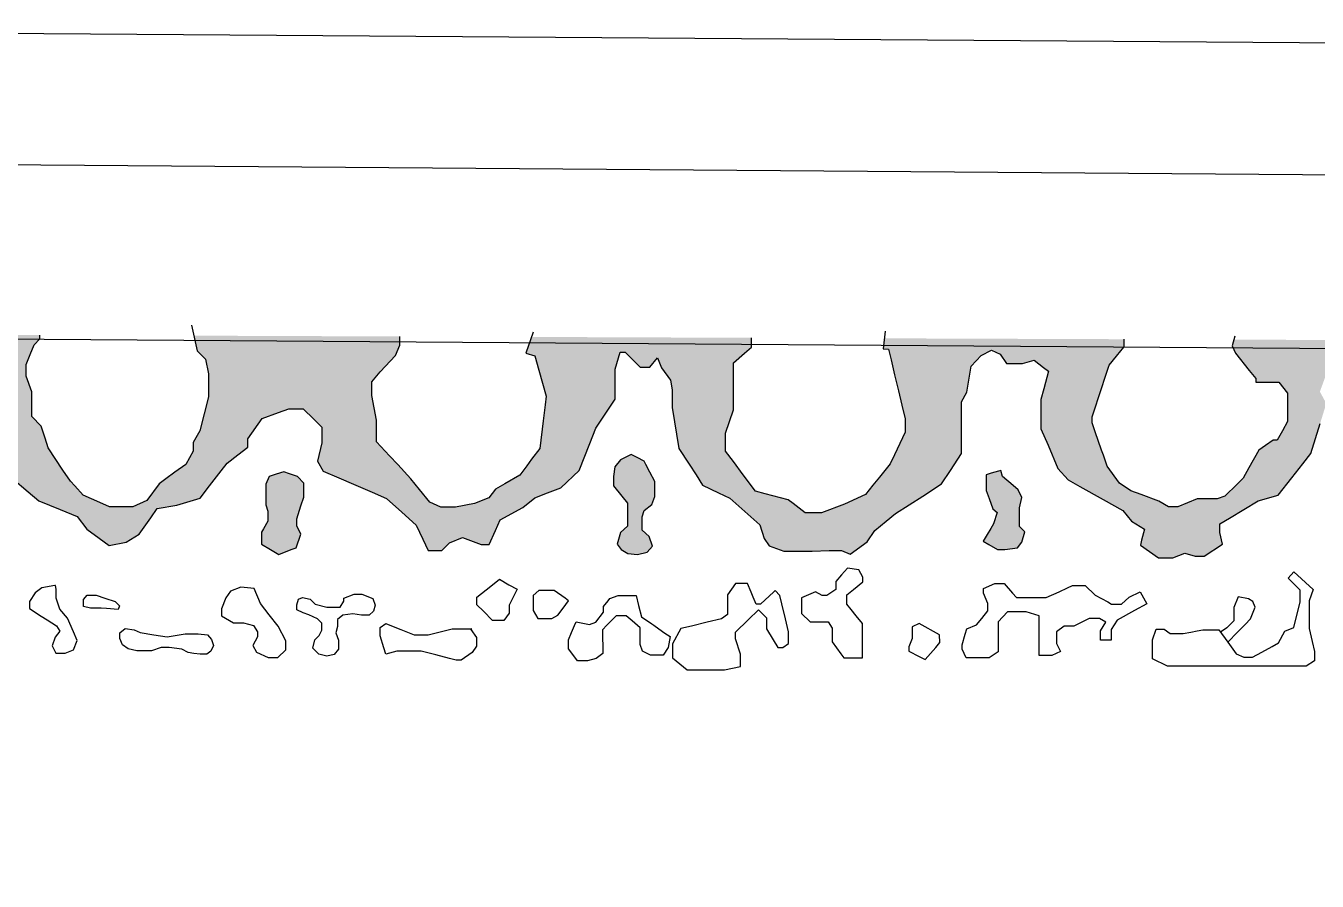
# Model space of a CAD drawing. Header units: millimetres. Extents: x 245 to 515, y 87 to 339.
# Drawn here: x 297.712 to 299.922, y 237.124 to 238.589 of the extents above; entities that cross this region are included whole.
import ezdxf

# ---------------------------------------------------------------- set-up
doc = ezdxf.new("R2010")
doc.units = ezdxf.units.MM
doc.layers.add('çziigi', color=10, linetype='Continuous')

msp = doc.modelspace()

# ---------------------------------------------------------------- hatches: boundary and pattern name
at = {"layer": 'çziigi'}
h = msp.add_hatch(color=256, dxfattribs=at)
h.dxf.hatch_style = 1
h.paths.add_polyline_path([(297.7127, 237.9888), (297.7127, 238.0089), (297.7194, 238.0258), (297.7261, 238.0426), (297.7358, 238.0526), (297.7358, 238.0593), (297.3726, 238.0607), (297.3726, 238.0454), (297.3857, 238.0247), (297.3941, 238.0113), (297.4021, 237.9986), (297.4021, 237.98), (297.4001, 237.9046), (297.3936, 237.8823), (297.3745, 237.8417), (297.3691, 237.8302), (297.3505, 237.8171), (297.3133, 237.7813), (297.2896, 237.7704), (297.2745, 237.766), (297.2692, 237.7065), (297.2867, 237.7171), (297.3155, 237.7281), (297.3363, 237.7489), (297.382, 237.7751), (297.413, 237.8008), (297.4312, 237.8273), (297.4392, 237.8584), (297.4392, 237.8977), (297.4528, 237.914), (297.4681, 237.9323), (297.4763, 237.9596), (297.4763, 237.9812), (297.468, 238.0031), (297.4867, 238.0102), (297.5126, 238.0201), (297.5327, 238.0201), (297.5392, 238.0073), (297.5558, 238.0073), (297.5714, 238.0073), (297.5823, 238.016), (297.5983, 238.016), (297.6058, 238.0016), (297.6149, 237.9668), (297.6184, 237.9533), (297.6184, 237.9335), (297.6184, 237.9187), (297.6104, 237.9009), (297.6033, 237.8854), (297.6058, 237.8646), (297.6071, 237.8536), (297.6232, 237.8536), (297.6429, 237.8536), (297.6756, 237.8349), (297.6892, 237.8137), (297.7161, 237.791), (297.7341, 237.7758), (297.7707, 237.7606), (297.7999, 237.7485), (297.8166, 237.7273), (297.8374, 237.7118), (297.8545, 237.6991), (297.8617, 237.7004), (297.8643, 237.7654), (297.855, 237.7654), (297.8386, 237.7726), (297.8104, 237.7851), (297.7957, 237.8011), (297.7883, 237.8091), (297.7756, 237.8281), (297.7501, 237.8663), (297.7449, 237.883), (297.7385, 237.9031), (297.7224, 237.9197), (297.7224, 237.9622)])
h.paths.add_polyline_path([(298.3447, 238.0244), (298.352, 238.0419), (298.352, 238.0569), (297.9994, 238.0583), (298.0051, 238.0322), (298.0198, 238.018), (298.0246, 237.9928), (298.0246, 237.9748), (298.0246, 237.9537), (298.0101, 237.8956), (297.9986, 237.8755), (297.9986, 237.8607), (297.9857, 237.8379), (297.9672, 237.8245), (297.9519, 237.8134), (297.94, 237.8049), (297.9194, 237.7764), (297.8952, 237.7654), (297.8767, 237.7654), (297.8643, 237.7654), (297.8617, 237.7004), (297.8836, 237.7046), (297.9063, 237.7186), (297.926, 237.7466), (297.937, 237.7622), (297.9704, 237.7679), (298.0102, 237.78), (298.0265, 237.8012), (298.0464, 237.8271), (298.0564, 237.8401), (298.075, 237.8545), (298.0918, 237.8676), (298.0918, 237.8818), (298.1167, 237.9164), (298.1444, 237.9266), (298.1624, 237.9333), (298.1864, 237.9333), (298.205, 237.9153), (298.2188, 237.9019), (298.2188, 237.8748), (298.2114, 237.8434), (298.221, 237.8262), (298.2475, 237.8148), (298.2727, 237.8041), (298.3046, 237.7904), (298.3295, 237.7797), (298.3554, 237.7562), (298.3802, 237.7337), (298.3915, 237.7099), (298.4006, 237.6906), (298.4237, 237.6906), (298.4373, 237.7034), (298.4475, 237.7077), (298.4588, 237.767), (298.4472, 237.7648), (298.422, 237.7648), (298.4033, 237.7734), (298.3858, 237.7949), (298.371, 237.8131), (298.3484, 237.8375), (298.3343, 237.8528), (298.3122, 237.8767), (298.3122, 237.8879), (298.3122, 237.9135), (298.3041, 237.9558), (298.3041, 237.9794), (298.3187, 237.9964)])
h.paths.add_polyline_path([(298.7207, 237.9803), (298.7207, 238.0007), (298.7291, 238.03), (298.7378, 238.03), (298.7503, 238.0175), (298.7636, 238.0043), (298.7799, 238.0043), (298.7931, 238.0202), (298.7999, 238.0031), (298.8151, 237.982), (298.8181, 237.9657), (298.8181, 237.9354), (298.8293, 237.8654), (298.847, 237.8381), (298.8589, 237.8198), (298.8701, 237.8025), (298.8973, 237.7894), (298.9166, 237.7801), (298.9473, 237.7528), (298.968, 237.7344), (298.9757, 237.711), (298.9841, 237.6987), (299.0091, 237.6895), (299.0318, 237.6895), (299.0579, 237.6895), (299.0684, 237.6898), (299.0699, 237.7549), (299.0457, 237.7549), (299.025, 237.771), (299.0168, 237.7775), (298.9772, 237.7878), (298.9606, 237.7922), (298.9397, 237.8201), (298.9228, 237.8428), (298.9096, 237.8604), (298.9096, 237.8912), (298.9229, 237.9312), (298.9229, 237.9538), (298.9229, 237.9713), (298.9229, 237.9926), (298.9229, 238.012), (298.9416, 238.0281), (298.9539, 238.0387), (298.9539, 238.0546), (298.5773, 238.0561), (298.5679, 238.0286), (298.5829, 238.0235), (298.5899, 237.9994), (298.5963, 237.9772), (298.6027, 237.9548), (298.6008, 237.9401), (298.5973, 237.9124), (298.5914, 237.8652), (298.5776, 237.8469), (298.5692, 237.8356), (298.5572, 237.8195), (298.5317, 237.8046), (298.5159, 237.7954), (298.5041, 237.7807), (298.4801, 237.7709), (298.4588, 237.767), (298.4475, 237.7077), (298.4593, 237.7125), (298.4775, 237.7057), (298.4912, 237.7006), (298.5047, 237.7006), (298.5157, 237.725), (298.5237, 237.7428), (298.5628, 237.7641), (298.5828, 237.7807), (298.6048, 237.789), (298.6273, 237.7976), (298.659, 237.8276), (298.6772, 237.8736), (298.6876, 237.8999), (298.7105, 237.9341), (298.7207, 237.9494)])
h.paths.add_polyline_path([(299.3222, 237.9616), (299.3299, 238.0059), (299.3468, 238.0243), (299.3645, 238.0332), (299.3794, 238.0266), (299.3902, 238.0109), (299.4071, 238.0109), (299.4178, 238.0109), (299.4374, 238.0163), (299.4535, 238.004), (299.4618, 237.9978), (299.4539, 237.9672), (299.4492, 237.9489), (299.4492, 237.8987), (299.4613, 237.8707), (299.4782, 237.8311), (299.4958, 237.8113), (299.5158, 237.8001), (299.5558, 237.7778), (299.5893, 237.7591), (299.6041, 237.7406), (299.6264, 237.7268), (299.6214, 237.708), (299.6192, 237.6999), (299.6502, 237.6779), (299.6748, 237.6779), (299.6955, 237.686), (299.7073, 237.6823), (299.7073, 237.7751), (299.6834, 237.765), (299.6673, 237.765), (299.6507, 237.775), (299.6205, 237.7863), (299.6029, 237.7928), (299.5838, 237.8056), (299.5624, 237.835), (299.556, 237.8536), (299.5529, 237.8625), (299.5421, 237.8935), (299.5367, 237.9089), (299.5367, 237.9192), (299.5532, 237.9693), (299.5584, 237.9853), (299.5657, 238.0076), (299.5785, 238.0233), (299.5858, 238.0323), (299.5913, 238.0389), (299.5914, 238.0522), (299.1809, 238.0537), (299.179, 238.036), (299.1882, 238.035), (299.1926, 238.0167), (299.1986, 237.9912), (299.2052, 237.9637), (299.211, 237.9394), (299.2165, 237.916), (299.2165, 237.8933), (299.1984, 237.8545), (299.1912, 237.8391), (299.1726, 237.8158), (299.1617, 237.8022), (299.1491, 237.7864), (299.113, 237.7697), (299.0735, 237.7549), (299.0699, 237.7549), (299.0684, 237.6898), (299.0867, 237.6903), (299.1078, 237.6903), (299.1224, 237.6845), (299.1519, 237.7056), (299.1646, 237.7248), (299.1842, 237.7405), (299.2005, 237.7537), (299.247, 237.7836), (299.2792, 237.8044), (299.2942, 237.8277), (299.3129, 237.8568), (299.3129, 237.8968), (299.3129, 237.9221), (299.3129, 237.9448)])
h.paths.add_polyline_path([(300.2182, 238.0445), (300.2182, 238.0498), (299.7793, 238.0515), (299.7761, 238.0411), (299.7818, 238.0282), (299.7903, 238.0177), (299.797, 238.0094), (299.8055, 237.9989), (299.8167, 237.985), (299.8167, 237.9786), (299.829, 237.9786), (299.837, 237.9786), (299.856, 237.9786), (299.8709, 237.9597), (299.8709, 237.9488), (299.8709, 237.9343), (299.8709, 237.9114), (299.8624, 237.8956), (299.8536, 237.8794), (299.8463, 237.8794), (299.8334, 237.8703), (299.8222, 237.8624), (299.8051, 237.8322), (299.795, 237.8144), (299.7846, 237.804), (299.7637, 237.7834), (299.7507, 237.7791), (299.7237, 237.7791), (299.7164, 237.7791), (299.7073, 237.7751), (299.7073, 237.6823), (299.7128, 237.6806), (299.7286, 237.6806), (299.76, 237.7013), (299.7551, 237.7213), (299.7551, 237.7359), (299.7716, 237.7458), (299.7962, 237.7607), (299.8206, 237.7754), (299.8549, 237.7851), (299.8784, 237.815), (299.897, 237.8388), (299.9109, 237.8566), (299.9268, 237.9079), (299.9374, 237.9423), (299.9264, 237.9624), (299.9395, 237.9982), (299.9537, 238.0082), (299.9878, 238.014), (300.0009, 238.0086), (300.0366, 238.0002), (300.0512, 237.9856), (300.0635, 237.9537), (300.0635, 237.9372), (300.0635, 237.9031), (300.0562, 237.8904), (300.0562, 237.8644), (300.072, 237.8323), (300.0896, 237.8192), (300.1062, 237.7951), (300.1284, 237.7755), (300.163, 237.7471), (300.1721, 237.7396), (300.1902, 237.7396), (300.1902, 237.7172), (300.1803, 237.7065), (300.1689, 237.6943), (300.1811, 237.6829), (300.231, 237.6687), (300.266, 237.6687), (300.2863, 237.6786), (300.317, 237.6713), (300.331, 237.668), (300.3516, 237.6579), (300.3739, 237.6633), (300.4007, 237.6794), (300.4192, 237.6967), (300.4192, 237.7231), (300.4192, 237.7418), (300.4623, 237.7659), (300.4803, 237.776), (300.507, 237.791), (300.5249, 237.8127), (300.5516, 237.8273), (300.564, 237.8524), (300.5659, 237.8894), (300.5667, 237.911), (300.5806, 237.9496), (300.5806, 237.9905), (300.5806, 238.0117), (300.5956, 238.0217), (300.6203, 238.0117), (300.6323, 237.9997), (300.6462, 237.9754), (300.6377, 237.9542), (300.6339, 237.9448), (300.6308, 237.9371), (300.6257, 237.9243), (300.6307, 237.9149), (300.6387, 237.9), (300.6473, 237.9), (300.657, 237.8856), (300.657, 237.8752), (300.657, 237.8539), (300.657, 237.8482), (300.664, 237.8234), (300.6848, 237.8118), (300.7046, 237.8009), (300.7046, 237.791), (300.7277, 237.7752), (300.7485, 237.7609), (300.786, 237.7609), (300.8072, 237.7609), (300.8521, 237.7373), (300.8652, 237.7238), (300.8517, 237.7107), (300.8339, 237.7053), (300.8339, 237.6991), (300.8328, 237.6856), (300.8494, 237.6783), (300.8625, 237.6724), (300.8764, 237.6724), (300.9501, 237.6706), (300.9812, 237.6706), (300.9812, 237.6968), (300.9812, 237.7104), (300.9993, 237.7248), (301.0146, 237.7369), (301.0316, 237.7509), (301.0665, 237.7664), (301.0783, 237.7664), (301.1076, 237.7664), (301.125, 237.7813), (301.1427, 237.7965), (301.1723, 237.8093), (301.1948, 237.7969), (301.1948, 237.7714), (301.2048, 237.7497), (301.213, 237.7316), (301.2303, 237.7316), (301.2459, 237.7409), (301.2589, 237.772), (301.2659, 237.7886), (301.2726, 237.8046), (301.2853, 237.7993), (301.2955, 237.795), (301.3161, 237.7864), (301.3305, 237.7671), (301.339, 237.7557), (301.3505, 237.7404), (301.3691, 237.7404), (301.3909, 237.7404), (301.4058, 237.749), (301.4226, 237.7826), (301.4226, 237.8075), (301.3971, 237.8342), (301.3784, 237.8485), (301.3511, 237.9259), (301.3393, 237.9594), (301.3352, 237.9712), (301.3352, 238.0018), (301.353, 238.0186), (301.3615, 238.0267), (301.3615, 238.0454), (301.0482, 238.0466), (301.0413, 238.0324), (301.0501, 238.006), (301.0677, 237.9909), (301.0677, 237.967), (301.0677, 237.9482), (301.0677, 237.9237), (301.1011, 237.9123), (301.1011, 237.9589), (301.1011, 237.9884), (301.113, 237.9884), (301.1281, 237.9884), (301.1338, 237.9582), (301.1379, 237.9362), (301.1412, 237.9185), (301.1412, 237.8803), (301.13, 237.8614), (301.1218, 237.8476), (301.0973, 237.835), (301.074, 237.823), (301.0509, 237.8112), (301.0082, 237.7892), (300.9917, 237.7807), (300.9714, 237.7652), (300.9375, 237.7652), (300.9123, 237.7652), (300.8871, 237.7652), (300.872, 237.7652), (300.8576, 237.7652), (300.8179, 237.7822), (300.8037, 237.7883), (300.7706, 237.8025), (300.7575, 237.8363), (300.7515, 237.8519), (300.7404, 237.8806), (300.7337, 237.8978), (300.7337, 237.9186), (300.7337, 237.9394), (300.7537, 237.9563), (300.7721, 237.9719), (300.7877, 238.0048), (300.8001, 238.0308), (300.8116, 238.0308), (300.817, 238.0475), (300.3933, 238.0491), (300.4038, 238.0311), (300.4209, 238.0159), (300.4297, 237.998), (300.4391, 237.9788), (300.4391, 237.9514), (300.4448, 237.9243), (300.4448, 237.9036), (300.4448, 237.8776), (300.4448, 237.8476), (300.4448, 237.8313), (300.4516, 237.8309), (300.4526, 237.8483), (300.4712, 237.8672), (300.4775, 237.8835), (300.4775, 237.9006), (300.4775, 237.9253), (300.4704, 237.9397), (300.4656, 237.9689), (300.4656, 237.992), (300.47, 238.0079), (300.4727, 238.018), (300.4823, 238.018), (300.4907, 238.0262), (300.5018, 238.015), (300.5117, 238.005), (300.5117, 237.9952), (300.5174, 237.9776), (300.5174, 237.9513), (300.5242, 237.9098), (300.5242, 237.8867), (300.5178, 237.8588), (300.5152, 237.8474), (300.5124, 237.835), (300.4839, 237.7989), (300.4727, 237.7934), (300.4592, 237.7866), (300.4496, 237.7866), (300.4496, 237.7922), (300.442, 237.7922), (300.4325, 237.7922), (300.4273, 237.7922), (300.4165, 237.7826), (300.4104, 237.7772), (300.4009, 237.7687), (300.3922, 237.7527), (300.3891, 237.747), (300.3683, 237.747), (300.3276, 237.747), (300.3104, 237.747), (300.2789, 237.7527), (300.264, 237.7554), (300.247, 237.7683), (300.2231, 237.7683), (300.2155, 237.7774), (300.2036, 237.7919), (300.1796, 237.8208), (300.1796, 237.8404), (300.1796, 237.8692), (300.1708, 237.8879), (300.1663, 237.8974), (300.1603, 237.8946), (300.1603, 237.8704), (300.1603, 237.8493), (300.1603, 237.8393), (300.1603, 237.8302), (300.1429, 237.8238), (300.1293, 237.8314), (300.1185, 237.8493), (300.1129, 237.8712), (300.1091, 237.8864), (300.1091, 237.9059), (300.1173, 237.9326), (300.1129, 237.9549), (300.1129, 237.9704), (300.1281, 238.0019), (300.1401, 238.0135), (300.1488, 238.0075), (300.1488, 237.9844), (300.1488, 237.9752), (300.1488, 237.9509), (300.1488, 237.9385), (300.162, 237.9385), (300.1736, 237.9553), (300.1736, 237.9732), (300.1736, 237.9903), (300.1795, 238.0027), (300.2182, 238.0286)])
h.paths.add_polyline_path([(301.1755, 237.8728), (301.1815, 237.8875), (301.1859, 237.8982), (301.1872, 237.914), (301.1957, 237.9334), (301.2035, 237.9513), (301.2087, 237.9339), (301.2106, 237.9224), (301.2139, 237.9031), (301.2139, 237.893), (301.2139, 237.8793), (301.2139, 237.8699), (301.2199, 237.8586), (301.2253, 237.8485), (301.2253, 237.838), (301.2212, 237.8295), (301.2111, 237.8209), (301.2028, 237.8209), (301.1893, 237.8275), (301.1755, 237.8523), (301.1755, 237.8586)], flags=16)
h = msp.add_hatch(color=256, dxfattribs=at)
h.dxf.hatch_style = 1
h.paths.add_polyline_path([(299.4104, 237.7946), (299.3978, 237.805), (299.391, 237.8107), (299.3834, 237.817), (299.3802, 237.8276), (299.3764, 237.8265), (299.3641, 237.8228), (299.3556, 237.8202), (299.3556, 237.8053), (299.3556, 237.7931), (299.3604, 237.7796), (299.3668, 237.7619), (299.3742, 237.7557), (299.3681, 237.7364), (299.3632, 237.7282), (299.357, 237.7177), (299.3504, 237.7066), (299.3599, 237.7009), (299.3747, 237.6921), (299.3871, 237.6921), (299.4091, 237.6951), (299.4165, 237.7049), (299.4214, 237.7224), (299.4122, 237.7315), (299.4122, 237.7413), (299.4122, 237.7637), (299.4162, 237.7811)])
h.paths.add_polyline_path([(298.7882, 237.8086), (298.78, 237.8246), (298.7732, 237.8379), (298.7704, 237.8435), (298.758, 237.8499), (298.7479, 237.8551), (298.7297, 237.8457), (298.7197, 237.8336), (298.7176, 237.8174), (298.7176, 237.8011), (298.7318, 237.7836), (298.7417, 237.7714), (298.7417, 237.7508), (298.7417, 237.732), (298.7297, 237.7212), (298.7242, 237.7016), (298.7309, 237.6925), (298.742, 237.6856), (298.7589, 237.6835), (298.7752, 237.6877), (298.7845, 237.6977), (298.7788, 237.7145), (298.7668, 237.7251), (298.7668, 237.7335), (298.7668, 237.7483), (298.7701, 237.7588), (298.7833, 237.7694), (298.7882, 237.7829)])
h.paths.add_polyline_path([(298.1877, 237.7816), (298.1877, 237.7937), (298.1877, 237.806), (298.1771, 237.817), (298.1631, 237.8218), (298.1538, 237.8254), (298.1407, 237.8212), (298.1283, 237.8173), (298.1227, 237.8039), (298.1227, 237.7854), (298.1227, 237.7689), (298.126, 237.7579), (298.126, 237.7405), (298.1185, 237.7277), (298.1151, 237.7217), (298.1151, 237.7011), (298.1305, 237.6921), (298.1449, 237.6837), (298.1664, 237.6921), (298.1745, 237.6953), (298.1828, 237.7187), (298.1756, 237.7328), (298.1756, 237.745), (298.1828, 237.7668)])
h.paths.add_polyline_path([(297.5888, 237.8044), (297.5946, 237.8183), (297.5946, 237.8389), (297.5835, 237.8501), (297.5596, 237.8788), (297.5475, 237.8561), (297.5348, 237.8561), (297.5115, 237.8284), (297.4943, 237.8078), (297.4943, 237.7954), (297.4943, 237.7789), (297.5092, 237.7646), (297.5234, 237.7512), (297.5257, 237.7279), (297.5274, 237.7119), (297.5453, 237.7046), (297.5603, 237.7046), (297.5775, 237.7301), (297.5775, 237.7496), (297.576, 237.7736)])
h.paths.add_polyline_path([(296.9813, 237.8112), (296.9813, 237.8232), (296.9734, 237.8373), (296.9558, 237.84), (296.9449, 237.8364), (296.9376, 237.8253), (296.9329, 237.8118), (296.9379, 237.7986), (296.949, 237.7884), (296.9577, 237.7804), (296.9687, 237.786), (296.9757, 237.7945)])

# ---------------------------------------------------------------- linework, layer by layer
for p, q in [((295.9399, 238.5887), (427.6409, 237.6288)), ((295.4276, 238.3687), (301.7553, 238.3195)), ((297.9956, 238.076), (298.0051, 238.0322)), ((295.5861, 238.0675), (427.6704, 237.1245)), ((297.7261, 238.0426), (297.7358, 238.0526)), ((297.7358, 238.0526), (297.7358, 238.0593)), ((298.352, 238.0419), (298.352, 238.0569)), ((298.5801, 238.0644), (298.5679, 238.0286)), ((298.9539, 238.0387), (298.9539, 238.0546)), ((299.1823, 238.0658), (299.179, 238.036)), ((299.5913, 238.0389), (299.5914, 238.0522)), ((299.781, 238.0572), (299.7761, 238.0411)), ((297.7194, 238.0258), (297.7261, 238.0426)), ((298.0051, 238.0322), (298.0198, 238.018)), ((298.3447, 238.0244), (298.352, 238.0419)), ((298.5679, 238.0286), (298.5829, 238.0235)), ((298.7207, 238.0007), (298.7291, 238.03)), ((298.7291, 238.03), (298.7378, 238.03)), ((298.7378, 238.03), (298.7503, 238.0175)), ((298.9229, 238.012), (298.9416, 238.0281)), ((298.9416, 238.0281), (298.9539, 238.0387)), ((299.179, 238.036), (299.1882, 238.035)), ((299.1882, 238.035), (299.1926, 238.0167)), ((299.3468, 238.0243), (299.3645, 238.0332)), ((299.3645, 238.0332), (299.3794, 238.0266)), ((299.5785, 238.0233), (299.5858, 238.0323)), ((299.5858, 238.0323), (299.5913, 238.0389)), ((299.7761, 238.0411), (299.7818, 238.0282)), ((299.7818, 238.0282), (299.7903, 238.0177)), ((297.7127, 238.0089), (297.7194, 238.0258)), ((297.7127, 237.9888), (297.7127, 238.0089)), ((298.0198, 238.018), (298.0246, 237.9928)), ((298.3187, 237.9964), (298.3447, 238.0244)), ((298.5829, 238.0235), (298.5899, 237.9994)), ((298.7503, 238.0175), (298.7636, 238.0043)), ((298.7799, 238.0043), (298.7931, 238.0202)), ((298.7931, 238.0202), (298.7999, 238.0031)), ((298.9229, 237.9926), (298.9229, 238.012)), ((299.1926, 238.0167), (299.1986, 237.9912)), ((299.3222, 237.9616), (299.3299, 238.0059)), ((299.3299, 238.0059), (299.3468, 238.0243)), ((299.3794, 238.0266), (299.3902, 238.0109)), ((299.3902, 238.0109), (299.4071, 238.0109)), ((299.4071, 238.0109), (299.4178, 238.0109)), ((299.4178, 238.0109), (299.4374, 238.0163)), ((299.4374, 238.0163), (299.4535, 238.004)), ((299.5584, 237.9853), (299.5657, 238.0076)), ((299.5657, 238.0076), (299.5785, 238.0233)), ((299.7903, 238.0177), (299.797, 238.0094)), ((299.797, 238.0094), (299.8055, 237.9989)), ((297.7224, 237.9622), (297.7127, 237.9888)), ((297.7127, 237.9888), (297.7127, 237.9888)), ((298.0246, 237.9928), (298.0246, 237.9748)), ((298.3041, 237.9794), (298.3187, 237.9964)), ((298.5899, 237.9994), (298.5963, 237.9772)), ((298.7207, 237.9803), (298.7207, 238.0007)), ((298.7636, 238.0043), (298.7799, 238.0043)), ((298.7999, 238.0031), (298.8151, 237.982)), ((298.9229, 237.9713), (298.9229, 237.9926)), ((299.1986, 237.9912), (299.2052, 237.9637)), ((299.4535, 238.004), (299.4618, 237.9978)), ((299.4618, 237.9978), (299.4539, 237.9672)), ((299.5532, 237.9693), (299.5584, 237.9853)), ((299.8055, 237.9989), (299.8167, 237.985)), ((299.8167, 237.985), (299.8167, 237.9786)), ((297.7224, 237.9197), (297.7224, 237.9622)), ((298.0246, 237.9748), (298.0246, 237.9537)), ((298.3041, 237.9558), (298.3041, 237.9794)), ((298.5963, 237.9772), (298.6027, 237.9548)), ((298.7207, 237.9494), (298.7207, 237.9803)), ((298.8151, 237.982), (298.8181, 237.9657)), ((298.8181, 237.9657), (298.8181, 237.9354)), ((298.9229, 237.9538), (298.9229, 237.9713)), ((299.2052, 237.9637), (299.211, 237.9394)), ((299.3129, 237.9448), (299.3222, 237.9616)), ((299.4539, 237.9672), (299.4492, 237.9489)), ((299.5367, 237.9192), (299.5532, 237.9693)), ((299.8167, 237.9786), (299.829, 237.9786)), ((299.829, 237.9786), (299.837, 237.9786)), ((299.837, 237.9786), (299.856, 237.9786)), ((299.856, 237.9786), (299.8709, 237.9597)), ((298.0246, 237.9537), (298.0101, 237.8956)), ((298.3122, 237.9135), (298.3041, 237.9558)), ((298.6008, 237.9401), (298.5973, 237.9124)), ((298.6027, 237.9548), (298.6008, 237.9401)), ((298.7105, 237.9341), (298.7207, 237.9494)), ((298.9229, 237.9312), (298.9229, 237.9538)), ((299.211, 237.9394), (299.2165, 237.916)), ((299.3129, 237.9221), (299.3129, 237.9448)), ((299.4492, 237.9489), (299.4492, 237.8987)), ((299.8709, 237.9597), (299.8709, 237.9488)), ((299.8709, 237.9488), (299.8709, 237.9343)), ((297.7385, 237.9031), (297.7224, 237.9197)), ((298.1167, 237.9164), (298.1444, 237.9266)), ((298.1444, 237.9266), (298.1624, 237.9333)), ((298.1624, 237.9333), (298.1864, 237.9333)), ((298.1864, 237.9333), (298.205, 237.9153)), ((298.6876, 237.8999), (298.7105, 237.9341)), ((298.8181, 237.9354), (298.8293, 237.8654)), ((298.9096, 237.8912), (298.9229, 237.9312)), ((299.3129, 237.8968), (299.3129, 237.9221)), ((299.5367, 237.9089), (299.5367, 237.9192)), ((299.8709, 237.9343), (299.8709, 237.9114)), ((297.7449, 237.883), (297.7385, 237.9031)), ((298.0101, 237.8956), (297.9986, 237.8755)), ((298.0918, 237.8818), (298.1167, 237.9164)), ((298.205, 237.9153), (298.2188, 237.9019)), ((298.2188, 237.9019), (298.2188, 237.8748)), ((298.3122, 237.8879), (298.3122, 237.9135)), ((298.5973, 237.9124), (298.5914, 237.8652)), ((298.6772, 237.8736), (298.6876, 237.8999)), ((299.2165, 237.916), (299.2165, 237.8933)), ((299.3129, 237.8568), (299.3129, 237.8968)), ((299.4492, 237.8987), (299.4613, 237.8707)), ((299.5421, 237.8935), (299.5367, 237.9089)), ((299.8624, 237.8956), (299.8536, 237.8794)), ((299.8709, 237.9114), (299.8624, 237.8956)), ((299.9109, 237.8566), (299.9268, 237.9079)), ((297.7501, 237.8663), (297.7449, 237.883)), ((297.9986, 237.8755), (297.9986, 237.8607)), ((298.0918, 237.8676), (298.0918, 237.8818)), ((298.2188, 237.8748), (298.2114, 237.8434)), ((298.3122, 237.8767), (298.3122, 237.8879)), ((298.3343, 237.8528), (298.3122, 237.8767)), ((298.659, 237.8276), (298.6772, 237.8736)), ((298.9096, 237.8604), (298.9096, 237.8912)), ((299.2165, 237.8933), (299.1984, 237.8545)), ((299.5529, 237.8625), (299.5421, 237.8935)), ((299.8463, 237.8794), (299.8334, 237.8703)), ((299.8536, 237.8794), (299.8463, 237.8794)), ((297.7756, 237.8281), (297.7501, 237.8663)), ((297.9986, 237.8607), (297.9857, 237.8379)), ((298.0564, 237.8401), (298.075, 237.8545)), ((298.075, 237.8545), (298.0918, 237.8676)), ((298.3484, 237.8375), (298.3343, 237.8528)), ((298.5914, 237.8652), (298.5776, 237.8469)), ((298.7479, 237.8551), (298.7297, 237.8457)), ((298.758, 237.8499), (298.7479, 237.8551)), ((298.8293, 237.8654), (298.847, 237.8381)), ((298.9228, 237.8428), (298.9096, 237.8604)), ((299.1984, 237.8545), (299.1912, 237.8391)), ((299.2942, 237.8277), (299.3129, 237.8568)), ((299.4613, 237.8707), (299.4782, 237.8311)), ((299.556, 237.8536), (299.5529, 237.8625)), ((299.5624, 237.835), (299.556, 237.8536)), ((299.8222, 237.8624), (299.8051, 237.8322)), ((299.8334, 237.8703), (299.8222, 237.8624)), ((299.897, 237.8388), (299.9109, 237.8566)), ((297.9857, 237.8379), (297.9672, 237.8245)), ((298.0464, 237.8271), (298.0564, 237.8401)), ((298.2114, 237.8434), (298.221, 237.8262)), ((298.371, 237.8131), (298.3484, 237.8375)), ((298.5692, 237.8356), (298.5572, 237.8195)), ((298.5776, 237.8469), (298.5692, 237.8356)), ((298.7197, 237.8336), (298.7176, 237.8174)), ((298.7297, 237.8457), (298.7197, 237.8336)), ((298.7704, 237.8435), (298.758, 237.8499)), ((298.7732, 237.8379), (298.7704, 237.8435)), ((298.78, 237.8246), (298.7732, 237.8379)), ((298.847, 237.8381), (298.8589, 237.8198)), ((298.9397, 237.8201), (298.9228, 237.8428)), ((299.1912, 237.8391), (299.1726, 237.8158)), ((299.4782, 237.8311), (299.4958, 237.8113)), ((299.5838, 237.8056), (299.5624, 237.835)), ((299.8051, 237.8322), (299.795, 237.8144)), ((299.8784, 237.815), (299.897, 237.8388)), ((297.6892, 237.8137), (297.7161, 237.791)), ((297.7883, 237.8091), (297.7756, 237.8281)), ((297.7957, 237.8011), (297.7883, 237.8091)), ((297.9519, 237.8134), (297.94, 237.8049)), ((297.9672, 237.8245), (297.9519, 237.8134)), ((298.0265, 237.8012), (298.0464, 237.8271)), ((298.1283, 237.8173), (298.1227, 237.8039)), ((298.1407, 237.8212), (298.1283, 237.8173)), ((298.1538, 237.8254), (298.1407, 237.8212)), ((298.1631, 237.8218), (298.1538, 237.8254)), ((298.1771, 237.817), (298.1631, 237.8218)), ((298.1877, 237.806), (298.1771, 237.817)), ((298.221, 237.8262), (298.2475, 237.8148)), ((298.2475, 237.8148), (298.2727, 237.8041)), ((298.3858, 237.7949), (298.371, 237.8131)), ((298.5572, 237.8195), (298.5317, 237.8046)), ((298.6273, 237.7976), (298.659, 237.8276)), ((298.7176, 237.8174), (298.7176, 237.8011)), ((298.7882, 237.8086), (298.78, 237.8246)), ((298.7882, 237.7829), (298.7882, 237.8086)), ((298.8589, 237.8198), (298.8701, 237.8025)), ((298.9606, 237.7922), (298.9397, 237.8201)), ((299.1726, 237.8158), (299.1617, 237.8022)), ((299.2792, 237.8044), (299.2942, 237.8277)), ((299.3641, 237.8228), (299.3556, 237.8202)), ((299.3556, 237.8202), (299.3556, 237.8053)), ((299.3764, 237.8265), (299.3641, 237.8228)), ((299.3802, 237.8276), (299.3764, 237.8265)), ((299.3834, 237.817), (299.3802, 237.8276)), ((299.391, 237.8107), (299.3834, 237.817)), ((299.3978, 237.805), (299.391, 237.8107)), ((299.4958, 237.8113), (299.5158, 237.8001)), ((299.795, 237.8144), (299.7846, 237.804)), ((299.8549, 237.7851), (299.8784, 237.815)), ((297.7161, 237.791), (297.7341, 237.7758)), ((297.8104, 237.7851), (297.7957, 237.8011)), ((297.8386, 237.7726), (297.8104, 237.7851)), ((297.94, 237.8049), (297.9194, 237.7764)), ((298.0102, 237.78), (298.0265, 237.8012)), ((298.1227, 237.8039), (298.1227, 237.7854)), ((298.1227, 237.7854), (298.1227, 237.7689)), ((298.1877, 237.7937), (298.1877, 237.806)), ((298.1877, 237.7816), (298.1877, 237.7937)), ((298.2727, 237.8041), (298.3046, 237.7904)), ((298.3046, 237.7904), (298.3295, 237.7797)), ((298.4033, 237.7734), (298.3858, 237.7949)), ((298.5159, 237.7954), (298.5041, 237.7807)), ((298.5317, 237.8046), (298.5159, 237.7954)), ((298.5828, 237.7807), (298.6048, 237.789)), ((298.6048, 237.789), (298.6273, 237.7976)), ((298.7176, 237.8011), (298.7318, 237.7836)), ((298.8701, 237.8025), (298.8973, 237.7894)), ((298.8973, 237.7894), (298.9166, 237.7801)), ((298.9772, 237.7878), (298.9606, 237.7922)), ((299.0168, 237.7775), (298.9772, 237.7878)), ((299.1491, 237.7864), (299.113, 237.7697)), ((299.1617, 237.8022), (299.1491, 237.7864)), ((299.247, 237.7836), (299.2792, 237.8044)), ((299.3556, 237.8053), (299.3556, 237.7931)), ((299.3556, 237.7931), (299.3604, 237.7796)), ((299.4104, 237.7946), (299.3978, 237.805)), ((299.4162, 237.7811), (299.4104, 237.7946)), ((299.5158, 237.8001), (299.5558, 237.7778)), ((299.6029, 237.7928), (299.5838, 237.8056)), ((299.6205, 237.7863), (299.6029, 237.7928)), ((299.6507, 237.775), (299.6205, 237.7863)), ((299.7846, 237.804), (299.7637, 237.7834)), ((299.8206, 237.7754), (299.8549, 237.7851)), ((297.7341, 237.7758), (297.7707, 237.7606)), ((297.855, 237.7654), (297.8386, 237.7726)), ((297.8767, 237.7654), (297.855, 237.7654)), ((297.8952, 237.7654), (297.8767, 237.7654)), ((297.9194, 237.7764), (297.8952, 237.7654)), ((297.926, 237.7466), (297.937, 237.7622)), ((297.937, 237.7622), (297.9704, 237.7679)), ((297.9704, 237.7679), (298.0102, 237.78)), ((298.1227, 237.7689), (298.126, 237.7579)), ((298.1756, 237.745), (298.1828, 237.7668)), ((298.1828, 237.7668), (298.1877, 237.7816)), ((298.3295, 237.7797), (298.3554, 237.7562)), ((298.422, 237.7648), (298.4033, 237.7734)), ((298.4472, 237.7648), (298.422, 237.7648)), ((298.4801, 237.7709), (298.4472, 237.7648)), ((298.5041, 237.7807), (298.4801, 237.7709)), ((298.5237, 237.7428), (298.5628, 237.7641)), ((298.5628, 237.7641), (298.5828, 237.7807)), ((298.7318, 237.7836), (298.7417, 237.7714)), ((298.7417, 237.7714), (298.7417, 237.7508)), ((298.7701, 237.7588), (298.7833, 237.7694)), ((298.7833, 237.7694), (298.7882, 237.7829)), ((298.9166, 237.7801), (298.9473, 237.7528)), ((299.025, 237.771), (299.0168, 237.7775)), ((299.0457, 237.7549), (299.025, 237.771)), ((299.113, 237.7697), (299.0735, 237.7549)), ((299.2005, 237.7537), (299.247, 237.7836)), ((299.3604, 237.7796), (299.3668, 237.7619)), ((299.4122, 237.7637), (299.4162, 237.7811)), ((299.4122, 237.7413), (299.4122, 237.7637)), ((299.5558, 237.7778), (299.5893, 237.7591)), ((299.6673, 237.765), (299.6507, 237.775)), ((299.6834, 237.765), (299.6673, 237.765)), ((299.7164, 237.7791), (299.6834, 237.765)), ((299.7237, 237.7791), (299.7164, 237.7791)), ((299.7507, 237.7791), (299.7237, 237.7791)), ((299.7637, 237.7834), (299.7507, 237.7791)), ((299.7962, 237.7607), (299.8206, 237.7754)), ((297.7707, 237.7606), (297.7999, 237.7485)), ((297.7999, 237.7485), (297.8166, 237.7273)), ((297.9063, 237.7186), (297.926, 237.7466)), ((298.126, 237.7405), (298.1185, 237.7277)), ((298.126, 237.7579), (298.126, 237.7405)), ((298.1756, 237.7328), (298.1756, 237.745)), ((298.3554, 237.7562), (298.3802, 237.7337)), ((298.5157, 237.725), (298.5237, 237.7428)), ((298.7417, 237.7508), (298.7417, 237.732)), ((298.7668, 237.7483), (298.7701, 237.7588)), ((298.7668, 237.7335), (298.7668, 237.7483)), ((298.9473, 237.7528), (298.968, 237.7344)), ((299.0735, 237.7549), (299.0457, 237.7549)), ((299.1646, 237.7248), (299.1842, 237.7405)), ((299.1842, 237.7405), (299.2005, 237.7537)), ((299.3668, 237.7619), (299.3742, 237.7557)), ((299.3742, 237.7557), (299.3681, 237.7364)), ((299.4122, 237.7315), (299.4122, 237.7413)), ((299.5893, 237.7591), (299.6041, 237.7406)), ((299.6041, 237.7406), (299.6264, 237.7268)), ((299.7551, 237.7359), (299.7716, 237.7458)), ((299.7716, 237.7458), (299.7962, 237.7607)), ((297.8166, 237.7273), (297.8374, 237.7118)), ((297.8836, 237.7046), (297.9063, 237.7186)), ((298.1185, 237.7277), (298.1151, 237.7217)), ((298.1151, 237.7217), (298.1151, 237.7011)), ((298.1745, 237.6953), (298.1828, 237.7187)), ((298.1828, 237.7187), (298.1756, 237.7328)), ((298.3802, 237.7337), (298.3915, 237.7099)), ((298.5047, 237.7006), (298.5157, 237.725)), ((298.7297, 237.7212), (298.7242, 237.7016)), ((298.7417, 237.732), (298.7297, 237.7212)), ((298.7668, 237.7251), (298.7668, 237.7335)), ((298.7788, 237.7145), (298.7668, 237.7251)), ((298.968, 237.7344), (298.9757, 237.711)), ((299.1519, 237.7056), (299.1646, 237.7248)), ((299.3632, 237.7282), (299.357, 237.7177)), ((299.3681, 237.7364), (299.3632, 237.7282)), ((299.4214, 237.7224), (299.4122, 237.7315)), ((299.4165, 237.7049), (299.4214, 237.7224)), ((299.6264, 237.7268), (299.6214, 237.708)), ((299.7551, 237.7213), (299.7551, 237.7359)), ((299.76, 237.7013), (299.7551, 237.7213)), ((297.8374, 237.7118), (297.8545, 237.6991)), ((297.8545, 237.6991), (297.8836, 237.7046)), ((298.1151, 237.7011), (298.1305, 237.6921)), ((298.3915, 237.7099), (298.4006, 237.6906)), ((298.4237, 237.6906), (298.4373, 237.7034)), ((298.4373, 237.7034), (298.4593, 237.7125)), ((298.4593, 237.7125), (298.4775, 237.7057)), ((298.4775, 237.7057), (298.4912, 237.7006)), ((298.4912, 237.7006), (298.5047, 237.7006)), ((298.7242, 237.7016), (298.7309, 237.6925)), ((298.7752, 237.6877), (298.7845, 237.6977)), ((298.7845, 237.6977), (298.7788, 237.7145)), ((298.9757, 237.711), (298.9841, 237.6987)), ((298.9841, 237.6987), (299.0091, 237.6895)), ((299.1224, 237.6845), (299.1519, 237.7056)), ((299.357, 237.7177), (299.3504, 237.7066)), ((299.3504, 237.7066), (299.3599, 237.7009)), ((299.3599, 237.7009), (299.3747, 237.6921)), ((299.4091, 237.6951), (299.4165, 237.7049)), ((299.6214, 237.708), (299.6192, 237.6999)), ((299.6192, 237.6999), (299.6502, 237.6779)), ((299.7286, 237.6806), (299.76, 237.7013)), ((298.1305, 237.6921), (298.1449, 237.6837)), ((298.1449, 237.6837), (298.1664, 237.6921)), ((298.1664, 237.6921), (298.1745, 237.6953)), ((298.4006, 237.6906), (298.4237, 237.6906)), ((298.7309, 237.6925), (298.742, 237.6856)), ((298.742, 237.6856), (298.7589, 237.6835)), ((298.7589, 237.6835), (298.7752, 237.6877)), ((299.0091, 237.6895), (299.0318, 237.6895)), ((299.0318, 237.6895), (299.0579, 237.6895)), ((299.0579, 237.6895), (299.0867, 237.6903)), ((299.0867, 237.6903), (299.1078, 237.6903)), ((299.1078, 237.6903), (299.1224, 237.6845)), ((299.3747, 237.6921), (299.3871, 237.6921)), ((299.3871, 237.6921), (299.4091, 237.6951)), ((299.6502, 237.6779), (299.6748, 237.6779)), ((299.6748, 237.6779), (299.6955, 237.686)), ((299.6955, 237.686), (299.7128, 237.6806)), ((299.7128, 237.6806), (299.7286, 237.6806)), ((299.1179, 237.6605), (299.1077, 237.6488)), ((299.1375, 237.6577), (299.1179, 237.6605)), ((299.1446, 237.6447), (299.1375, 237.6577)), ((299.8719, 237.6431), (299.8821, 237.6542)), ((299.8821, 237.6542), (299.9152, 237.6236)), ((297.7615, 237.6305), (297.7393, 237.6269)), ((297.763, 237.6307), (297.7615, 237.6305)), ((297.764, 237.6246), (297.763, 237.6307)), ((298.4837, 237.6105), (298.5079, 237.6297)), ((298.5079, 237.6297), (298.5227, 237.6415)), ((298.5227, 237.6415), (298.5383, 237.6319)), ((298.5383, 237.6319), (298.553, 237.6245)), ((298.9262, 237.6342), (298.9126, 237.6144)), ((298.9467, 237.6338), (298.9262, 237.6342)), ((298.9262, 237.6342), (298.9262, 237.6342)), ((298.9531, 237.6191), (298.9467, 237.6338)), ((299.1077, 237.6488), (299.0979, 237.6374)), ((299.0979, 237.6374), (299.0979, 237.6239)), ((299.1285, 237.6239), (299.1446, 237.6371)), ((299.1446, 237.6371), (299.1446, 237.6447)), ((299.1446, 237.6371), (299.1446, 237.6371)), ((299.3509, 237.6256), (299.3704, 237.6341)), ((299.3704, 237.6341), (299.3859, 237.6341)), ((299.3859, 237.6341), (299.4005, 237.6174)), ((299.4945, 237.6264), (299.5033, 237.6304)), ((299.5033, 237.6304), (299.525, 237.6304)), ((299.525, 237.6304), (299.5417, 237.6142)), ((299.8926, 237.6228), (299.8719, 237.6431)), ((297.7278, 237.6183), (297.7184, 237.603)), ((297.7393, 237.6269), (297.7278, 237.6183)), ((297.764, 237.609), (297.764, 237.6246)), ((297.7704, 237.5901), (297.764, 237.609)), ((297.8107, 237.6069), (297.8169, 237.6141)), ((297.8169, 237.6141), (297.8325, 237.6141)), ((297.8325, 237.6141), (297.8475, 237.6091)), ((297.8475, 237.6091), (297.8648, 237.6034)), ((298.0546, 237.6096), (298.0472, 237.5907)), ((298.0623, 237.6211), (298.0546, 237.6096)), ((298.0801, 237.6276), (298.0623, 237.6211)), ((298.1028, 237.6252), (298.0801, 237.6276)), ((298.1134, 237.5997), (298.1028, 237.6252)), ((298.1761, 237.5978), (298.1788, 237.6075)), ((298.1788, 237.6075), (298.1853, 237.6102)), ((298.1853, 237.6102), (298.1984, 237.6072)), ((298.256, 237.6092), (298.2742, 237.6155)), ((298.256, 237.6036), (298.256, 237.6092)), ((298.2742, 237.6155), (298.2869, 237.6155)), ((298.2869, 237.6155), (298.3057, 237.6081)), ((298.3057, 237.6081), (298.3099, 237.597)), ((298.4837, 237.5978), (298.4837, 237.6105)), ((298.5529, 237.6242), (298.5392, 237.5968)), ((298.553, 237.6245), (298.553, 237.6245)), ((298.5898, 237.622), (298.5803, 237.6134)), ((298.5803, 237.6134), (298.5803, 237.5993)), ((298.6163, 237.622), (298.5898, 237.622)), ((298.6348, 237.6087), (298.6163, 237.622)), ((298.6407, 237.6044), (298.6348, 237.6087)), ((298.7085, 237.6044), (298.7116, 237.6082)), ((298.7116, 237.6082), (298.7257, 237.6135)), ((298.7257, 237.6135), (298.7411, 237.6135)), ((298.7411, 237.6135), (298.7562, 237.6135)), ((298.7562, 237.6135), (298.7606, 237.5966)), ((298.9126, 237.6144), (298.9126, 237.5914)), ((298.9567, 237.6107), (298.9531, 237.6191)), ((298.962, 237.5984), (298.9567, 237.6107)), ((298.992, 237.6198), (298.9694, 237.5984)), ((298.9945, 237.6221), (298.992, 237.6198)), ((299.0023, 237.6137), (298.9945, 237.6221)), ((299.0057, 237.5995), (299.0023, 237.6137)), ((299.0634, 237.6195), (299.0394, 237.6093)), ((299.0394, 237.6093), (299.0394, 237.6004)), ((299.0748, 237.6134), (299.0634, 237.6195)), ((299.0829, 237.6134), (299.0748, 237.6134)), ((299.0979, 237.6239), (299.0829, 237.6134)), ((299.1171, 237.6146), (299.1285, 237.6239)), ((299.1171, 237.5984), (299.1171, 237.6146)), ((299.3509, 237.6174), (299.3509, 237.6256)), ((299.3585, 237.5999), (299.3509, 237.6174)), ((299.4005, 237.6174), (299.4072, 237.6098)), ((299.4072, 237.6098), (299.4225, 237.6098)), ((299.4225, 237.6098), (299.4432, 237.6098)), ((299.4432, 237.6098), (299.4583, 237.6098)), ((299.4583, 237.6098), (299.4803, 237.6199)), ((299.4803, 237.6199), (299.4945, 237.6264)), ((299.5417, 237.6142), (299.5633, 237.6024)), ((299.5869, 237.5988), (299.6003, 237.6109)), ((299.6003, 237.6109), (299.6188, 237.6199)), ((299.6188, 237.6199), (299.6302, 237.5995)), ((299.7863, 237.6114), (299.7789, 237.5932)), ((299.8043, 237.6076), (299.7863, 237.6114)), ((299.8119, 237.6033), (299.8043, 237.6076)), ((299.8926, 237.6024), (299.8926, 237.6228)), ((299.9152, 237.6236), (299.908, 237.6044)), ((297.7184, 237.603), (297.7184, 237.591)), ((297.7184, 237.591), (297.7384, 237.5782)), ((297.7835, 237.5749), (297.7704, 237.5901)), ((297.8107, 237.5946), (297.8107, 237.6069)), ((297.8226, 237.592), (297.8107, 237.5946)), ((297.841, 237.592), (297.8226, 237.592)), ((297.8503, 237.5913), (297.841, 237.592)), ((297.87, 237.5898), (297.8503, 237.5913)), ((297.8648, 237.6034), (297.8723, 237.596)), ((297.8723, 237.596), (297.87, 237.5898)), ((298.0472, 237.5907), (298.0472, 237.5789)), ((298.1283, 237.5806), (298.1134, 237.5997)), ((298.1761, 237.5887), (298.1761, 237.5978)), ((298.1869, 237.5841), (298.1761, 237.5887)), ((298.1984, 237.6072), (298.2073, 237.5985)), ((298.2073, 237.5985), (298.2269, 237.5935)), ((298.2269, 237.5935), (298.25, 237.5935)), ((298.25, 237.5935), (298.256, 237.6036)), ((298.3072, 237.5869), (298.2997, 237.5801)), ((298.3099, 237.597), (298.3072, 237.5869)), ((298.495, 237.5865), (298.4837, 237.5978)), ((298.5109, 237.5706), (298.495, 237.5865)), ((298.5392, 237.5968), (298.5392, 237.5835)), ((298.5803, 237.5993), (298.5803, 237.5877)), ((298.5803, 237.5877), (298.5881, 237.574)), ((298.6223, 237.58), (298.6318, 237.592)), ((298.6318, 237.592), (298.6407, 237.6044)), ((298.7007, 237.5947), (298.7085, 237.6044)), ((298.7007, 237.5851), (298.7007, 237.5947)), ((298.7606, 237.5966), (298.7657, 237.5771)), ((298.9126, 237.5914), (298.9126, 237.5811)), ((298.948, 237.5717), (298.9657, 237.589)), ((298.9694, 237.5984), (298.962, 237.5984)), ((298.9657, 237.589), (298.9794, 237.575)), ((299.0118, 237.5737), (299.0057, 237.5995)), ((299.0394, 237.6004), (299.0394, 237.5829)), ((299.1243, 237.5895), (299.1171, 237.5984)), ((299.133, 237.5788), (299.1243, 237.5895)), ((299.348, 237.5743), (299.3585, 237.5871)), ((299.3585, 237.5871), (299.3585, 237.5999)), ((299.3917, 237.5853), (299.3758, 237.5686)), ((299.4238, 237.5853), (299.3917, 237.5853)), ((299.4462, 237.5788), (299.4238, 237.5853)), ((299.5633, 237.6024), (299.5698, 237.5988)), ((299.5698, 237.5988), (299.5869, 237.5988)), ((299.6094, 237.5879), (299.5798, 237.5713)), ((299.6302, 237.5995), (299.6094, 237.5879)), ((299.7789, 237.5932), (299.7789, 237.5703)), ((299.8079, 237.5736), (299.8155, 237.5937)), ((299.8155, 237.5937), (299.8119, 237.6033)), ((299.8819, 237.5589), (299.8926, 237.6024)), ((299.908, 237.6044), (299.908, 237.5805)), ((297.7384, 237.5782), (297.7488, 237.5716)), ((297.7488, 237.5716), (297.7648, 237.5614)), ((297.7938, 237.5512), (297.7835, 237.5749)), ((298.0472, 237.5789), (298.0675, 237.5669)), ((298.0675, 237.5669), (298.0845, 237.5669)), ((298.0845, 237.5669), (298.1014, 237.562)), ((298.1436, 237.5609), (298.1283, 237.5806)), ((298.1962, 237.5802), (298.1869, 237.5841)), ((298.2112, 237.5738), (298.1962, 237.5802)), ((298.2187, 237.566), (298.2112, 237.5738)), ((298.2187, 237.5542), (298.2187, 237.566)), ((298.2548, 237.5797), (298.2452, 237.5724)), ((298.2452, 237.5724), (298.2452, 237.5605)), ((298.2715, 237.5821), (298.2548, 237.5797)), ((298.2867, 237.5801), (298.2715, 237.5821)), ((298.2997, 237.5801), (298.2867, 237.5801)), ((298.3185, 237.559), (298.3279, 237.5654)), ((298.3279, 237.5654), (298.3463, 237.5582)), ((298.5302, 237.5706), (298.5109, 237.5706)), ((298.5392, 237.5835), (298.5302, 237.5706)), ((298.5881, 237.574), (298.6121, 237.574)), ((298.6121, 237.574), (298.6223, 237.58)), ((298.651, 237.562), (298.6538, 237.5685)), ((298.6538, 237.5685), (298.6767, 237.5637)), ((298.6767, 237.5637), (298.6876, 237.5676)), ((298.6876, 237.5676), (298.7007, 237.5851)), ((298.7134, 237.5697), (298.7063, 237.5625)), ((298.722, 237.5785), (298.7134, 237.5697)), ((298.7392, 237.5785), (298.722, 237.5785)), ((298.7494, 237.57), (298.7392, 237.5785)), ((298.7635, 237.5583), (298.7494, 237.57)), ((298.7657, 237.5771), (298.7831, 237.565)), ((298.7831, 237.565), (298.7867, 237.5625)), ((298.8781, 237.5676), (298.8514, 237.5612)), ((298.9024, 237.5733), (298.8781, 237.5676)), ((298.9126, 237.5811), (298.9024, 237.5733)), ((298.9266, 237.5507), (298.948, 237.5717)), ((298.9794, 237.575), (298.9794, 237.5565)), ((299.0171, 237.5511), (299.0118, 237.5737)), ((299.0394, 237.5829), (299.0544, 237.5686)), ((299.0544, 237.5686), (299.0654, 237.5686)), ((299.0654, 237.5686), (299.085, 237.5686)), ((299.085, 237.5686), (299.0919, 237.5577)), ((299.1436, 237.5658), (299.133, 237.5788)), ((299.1436, 237.5487), (299.1436, 237.5658)), ((299.2405, 237.5654), (299.2287, 237.5597)), ((299.2755, 237.5462), (299.2405, 237.5654)), ((299.3223, 237.5566), (299.339, 237.5633)), ((299.339, 237.5633), (299.348, 237.5743)), ((299.3758, 237.5686), (299.3758, 237.5528)), ((299.4462, 237.5621), (299.4462, 237.5788)), ((299.5317, 237.5743), (299.5052, 237.5609)), ((299.5495, 237.5743), (299.5317, 237.5743)), ((299.5602, 237.5678), (299.5495, 237.5743)), ((299.5512, 237.5532), (299.5602, 237.5678)), ((299.5798, 237.5713), (299.5695, 237.5552)), ((299.7789, 237.5703), (299.7673, 237.5582)), ((299.7855, 237.5506), (299.7986, 237.564)), ((299.7986, 237.564), (299.8079, 237.5736)), ((299.908, 237.5805), (299.908, 237.5569)), ((297.7621, 237.5424), (297.7571, 237.5272)), ((297.7704, 237.5526), (297.7621, 237.5424)), ((297.7648, 237.5614), (297.7704, 237.5526)), ((297.8002, 237.5364), (297.7938, 237.5512)), ((297.8728, 237.5498), (297.8823, 237.5572)), ((297.8728, 237.54), (297.8728, 237.5498)), ((297.8823, 237.5572), (297.8973, 237.5548)), ((297.8973, 237.5548), (297.9076, 237.5502)), ((297.9076, 237.5502), (297.9312, 237.5464)), ((297.9312, 237.5464), (297.9537, 237.5428)), ((297.9537, 237.5428), (297.985, 237.5481)), ((297.985, 237.5481), (298.0072, 237.5481)), ((298.0072, 237.5481), (298.023, 237.5464)), ((298.023, 237.5464), (298.03, 237.5381)), ((298.1086, 237.5426), (298.1003, 237.5278)), ((298.1014, 237.562), (298.1086, 237.5513)), ((298.1086, 237.5513), (298.1086, 237.5426)), ((298.157, 237.536), (298.1436, 237.5609)), ((298.2065, 237.5378), (298.2141, 237.545)), ((298.2141, 237.545), (298.2187, 237.5542)), ((298.2452, 237.5605), (298.2423, 237.5498)), ((298.2423, 237.5498), (298.2473, 237.5369)), ((298.3185, 237.5442), (298.3185, 237.559)), ((298.3246, 237.5237), (298.3185, 237.5442)), ((298.3463, 237.5582), (298.3535, 237.5553)), ((298.3535, 237.5553), (298.3535, 237.5553)), ((298.3535, 237.5553), (298.3766, 237.5462)), ((298.3766, 237.5462), (298.4007, 237.5462)), ((298.4007, 237.5462), (298.4281, 237.553)), ((298.4281, 237.553), (298.4417, 237.5564)), ((298.4417, 237.5564), (298.4754, 237.5564)), ((298.4754, 237.5564), (298.4736, 237.5552)), ((298.4736, 237.5552), (298.483, 237.5415)), ((298.483, 237.5415), (298.483, 237.5265)), ((298.6404, 237.5374), (298.6459, 237.5502)), ((298.6459, 237.5502), (298.651, 237.562)), ((298.7063, 237.5625), (298.6988, 237.5549)), ((298.6988, 237.5549), (298.6991, 237.54)), ((298.7635, 237.5439), (298.7635, 237.5583)), ((298.7635, 237.5299), (298.7635, 237.5439)), ((298.7867, 237.5625), (298.7954, 237.5565)), ((298.7954, 237.5565), (298.8056, 237.5493)), ((298.8056, 237.5493), (298.8145, 237.5431)), ((298.8145, 237.5431), (298.811, 237.5246)), ((298.8331, 237.5569), (298.8188, 237.531)), ((298.8514, 237.5612), (298.8331, 237.5569)), ((298.9266, 237.5392), (298.9266, 237.5507)), ((298.9794, 237.5565), (298.9908, 237.5376)), ((299.0171, 237.5314), (299.0171, 237.5511)), ((299.0919, 237.5577), (299.0919, 237.5463)), ((299.0919, 237.5463), (299.0919, 237.5341)), ((299.1436, 237.5341), (299.1436, 237.5487)), ((299.2287, 237.5597), (299.2287, 237.5401)), ((299.2761, 237.5328), (299.2755, 237.5462)), ((299.3142, 237.5288), (299.3195, 237.5471)), ((299.3195, 237.5471), (299.3223, 237.5566)), ((299.3758, 237.5528), (299.3758, 237.5328)), ((299.4462, 237.5365), (299.4462, 237.5621)), ((299.4889, 237.5609), (299.4759, 237.5515)), ((299.4759, 237.5515), (299.4759, 237.5312)), ((299.5052, 237.5609), (299.4889, 237.5609)), ((299.5512, 237.5373), (299.5512, 237.5532)), ((299.5695, 237.5552), (299.5695, 237.5373)), ((299.6399, 237.5378), (299.6463, 237.5557)), ((299.6463, 237.5557), (299.6518, 237.5557)), ((299.6518, 237.5557), (299.6602, 237.5557)), ((299.6602, 237.5557), (299.6702, 237.5486)), ((299.6702, 237.5486), (299.6702, 237.5486)), ((299.6702, 237.5486), (299.6926, 237.5486)), ((299.6926, 237.5486), (299.7054, 237.5509)), ((299.7054, 237.5509), (299.7163, 237.553)), ((299.7163, 237.553), (299.7262, 237.5549)), ((299.7262, 237.5549), (299.7537, 237.5549)), ((299.7537, 237.5549), (299.7689, 237.5334)), ((299.7673, 237.5582), (299.7566, 237.5507)), ((299.7689, 237.5334), (299.7855, 237.5506)), ((299.8555, 237.5322), (299.8663, 237.5525)), ((299.8663, 237.5525), (299.8819, 237.5589)), ((299.908, 237.5569), (299.9132, 237.5346)), ((297.7571, 237.5272), (297.7635, 237.5145)), ((297.7793, 237.5145), (297.7935, 237.5203)), ((297.7935, 237.5203), (297.8002, 237.5364)), ((297.8776, 237.5292), (297.8728, 237.54)), ((297.8874, 237.522), (297.8776, 237.5292)), ((297.9021, 237.519), (297.8874, 237.522)), ((297.927, 237.519), (297.9021, 237.519)), ((297.9439, 237.5244), (297.927, 237.519)), ((297.9572, 237.5244), (297.9439, 237.5244)), ((297.9792, 237.5216), (297.9572, 237.5244)), ((297.9897, 237.5158), (297.9792, 237.5216)), ((298.0331, 237.5281), (298.0286, 237.5183)), ((298.03, 237.5381), (298.0331, 237.5281)), ((298.1003, 237.5278), (298.1069, 237.5163)), ((298.1433, 237.5073), (298.157, 237.5204)), ((298.157, 237.5204), (298.157, 237.536)), ((298.203, 237.5233), (298.2065, 237.5378)), ((298.2133, 237.5129), (298.203, 237.5233)), ((298.2473, 237.5217), (298.2397, 237.5124)), ((298.2473, 237.5369), (298.2473, 237.5217)), ((298.3279, 237.5128), (298.3246, 237.5237)), ((298.483, 237.5265), (298.4761, 237.5162)), ((298.6404, 237.5223), (298.6404, 237.5374)), ((298.6462, 237.5147), (298.6404, 237.5223)), ((298.6991, 237.54), (298.6993, 237.528)), ((298.6993, 237.528), (298.6993, 237.514)), ((298.7674, 237.5184), (298.7635, 237.5299)), ((298.811, 237.5246), (298.8026, 237.5111)), ((298.8188, 237.531), (298.8188, 237.5067)), ((298.9349, 237.5129), (298.9266, 237.5392)), ((298.9908, 237.5376), (298.9988, 237.5244)), ((298.9988, 237.5244), (299.0077, 237.5244)), ((299.0077, 237.5244), (299.0171, 237.5314)), ((299.0919, 237.5341), (299.1069, 237.5137)), ((299.1436, 237.5166), (299.1436, 237.5341)), ((299.2287, 237.5401), (299.223, 237.5255)), ((299.223, 237.5255), (299.223, 237.5182)), ((299.251, 237.5042), (299.269, 237.5247)), ((299.269, 237.5247), (299.2761, 237.5328)), ((299.3142, 237.5215), (299.3142, 237.5288)), ((299.3211, 237.5068), (299.3142, 237.5215)), ((299.3758, 237.5328), (299.3758, 237.517)), ((299.4462, 237.5218), (299.4462, 237.5365)), ((299.4462, 237.5107), (299.4462, 237.5218)), ((299.4759, 237.5312), (299.4824, 237.5178)), ((299.5695, 237.5373), (299.5512, 237.5373)), ((299.6399, 237.515), (299.6399, 237.5378)), ((299.7689, 237.5334), (299.783, 237.5134)), ((299.8272, 237.5166), (299.8445, 237.5262)), ((299.8445, 237.5262), (299.8555, 237.5322)), ((299.9132, 237.5346), (299.9172, 237.5174)), ((297.7635, 237.5145), (297.7793, 237.5145)), ((297.9997, 237.5144), (297.9897, 237.5158)), ((298.0105, 237.5128), (297.9997, 237.5144)), ((298.022, 237.5128), (298.0105, 237.5128)), ((298.0286, 237.5183), (298.022, 237.5128)), ((298.1069, 237.5163), (298.1269, 237.5073)), ((298.1269, 237.5073), (298.1433, 237.5073)), ((298.2269, 237.5097), (298.2133, 237.5129)), ((298.2397, 237.5124), (298.2269, 237.5097)), ((298.3467, 237.5184), (298.3279, 237.5128)), ((298.3682, 237.5184), (298.3467, 237.5184)), ((298.3888, 237.5184), (298.3682, 237.5184)), ((298.4136, 237.512), (298.3888, 237.5184)), ((298.4371, 237.5059), (298.4136, 237.512)), ((298.4487, 237.5029), (298.4371, 237.5059)), ((298.4573, 237.5029), (298.4487, 237.5029)), ((298.4761, 237.5162), (298.4573, 237.5029)), ((298.6563, 237.5015), (298.6462, 237.5147)), ((298.673, 237.5015), (298.6563, 237.5015)), ((298.6879, 237.5056), (298.673, 237.5015)), ((298.6993, 237.514), (298.6879, 237.5056)), ((298.781, 237.5111), (298.7674, 237.5184)), ((298.7927, 237.5111), (298.781, 237.5111)), ((298.8026, 237.5111), (298.7927, 237.5111)), ((298.8188, 237.5067), (298.8435, 237.4862)), ((298.9349, 237.4919), (298.9349, 237.5129)), ((299.1069, 237.5137), (299.1119, 237.507)), ((299.1119, 237.507), (299.1322, 237.507)), ((299.1322, 237.507), (299.1436, 237.507)), ((299.1436, 237.507), (299.1436, 237.5166)), ((299.223, 237.5182), (299.2409, 237.5092)), ((299.2409, 237.5092), (299.251, 237.5042)), ((299.3374, 237.5068), (299.3211, 237.5068)), ((299.3603, 237.5068), (299.3374, 237.5068)), ((299.3758, 237.517), (299.3603, 237.5068)), ((299.4678, 237.5107), (299.4462, 237.5107)), ((299.4824, 237.5178), (299.4678, 237.5107)), ((299.6399, 237.5051), (299.6399, 237.515)), ((299.6654, 237.4927), (299.6399, 237.5051)), ((299.783, 237.5134), (299.7964, 237.5079)), ((299.7964, 237.5079), (299.8112, 237.5079)), ((299.8112, 237.5079), (299.8272, 237.5166)), ((299.9172, 237.5015), (299.9032, 237.4927)), ((299.9172, 237.5174), (299.9172, 237.5015)), ((298.8435, 237.4862), (298.8847, 237.4862)), ((298.8847, 237.4862), (298.9077, 237.4862)), ((298.9077, 237.4862), (298.9349, 237.4919)), ((299.699, 237.4927), (299.6654, 237.4927)), ((299.7225, 237.4927), (299.699, 237.4927)), ((299.7878, 237.4927), (299.7225, 237.4927)), ((299.8381, 237.4927), (299.7878, 237.4927)), ((299.8677, 237.4927), (299.8381, 237.4927)), ((299.9032, 237.4927), (299.8677, 237.4927))]:
    msp.add_line(p, q, dxfattribs=at)

doc.saveas('drawing.dxf')
